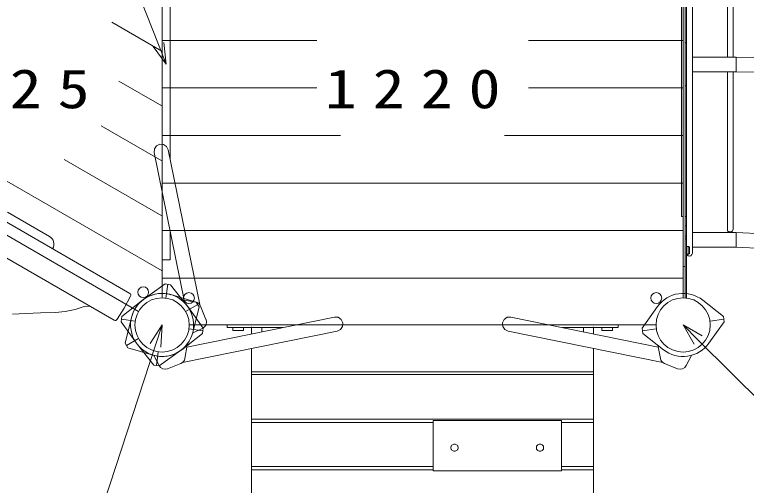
# Model space of a CAD drawing. Units: millimetres on the paper. Extents: x 0 to 420, y -594 to 297.
# Drawn here: x 124.95 to 159.19, y 176.83 to 198.85 of the extents above; entities that cross this region are included whole.
import ezdxf

# ---------------------------------------------------------------- set-up
doc = ezdxf.new("R2010")
doc.units = ezdxf.units.MM
for name, color, linetype, lineweight in [('2D', 7, 'Continuous', 13), ('AM_5', 7, 'Continuous', 13), ('TEXT', 7, 'Continuous', 13)]:
    doc.layers.add(name, color=color, linetype=linetype, lineweight=lineweight)
doc.styles.add('ＭＳ ゴシック', font='')
doc.styles.get('ＭＳ ゴシック').set_extended_font_data('MS Gothic')

msp = doc.modelspace()

# ---------------------------------------------------------------- linework, layer by layer
at = {"layer": '2D'}
for p, q in [((131.851, 185.602), (131.851, 207.446)), ((131.851, 185.602), (131.851, 207.446)), ((156.235, 207.446), (156.235, 185.602)), ((156.337, 187.063), (156.337, 207.45)), ((156.235, 204.868), (156.235, 187.063)), ((156.235, 187.063), (156.235, 204.868)), ((156.337, 204.868), (156.337, 187.063)), ((132.231, 192.081), (132.231, 200.967)), ((131.851, 192.782), (131.851, 200.266)), ((131.851, 192.782), (131.851, 200.266)), ((156.159, 200.093), (156.159, 198.366)), ((156.159, 200.093), (156.159, 198.366)), ((156.388, 197.553), (156.388, 199.56)), ((156.667, 199.56), (156.667, 197.553)), ((158.318, 199.356), (158.318, 197.502)), ((158.572, 199.356), (158.572, 197.502)), ((129.494, 198.497), (131.835, 197.145)), ((156.159, 198.366), (156.159, 196.512)), ((156.159, 198.366), (156.159, 196.512)), ((131.851, 186.863), (112.942, 197.78)), ((139.088, 197.644), (131.851, 197.644)), ((148.998, 197.644), (156.235, 197.644)), ((156.337, 197.528), (156.388, 197.528)), ((156.388, 197.528), (156.337, 197.528)), ((156.388, 197.528), (156.388, 197.553)), ((156.388, 195.521), (156.388, 197.528)), ((156.388, 195.521), (156.388, 197.528)), ((156.667, 197.553), (156.667, 195.496)), ((158.318, 197.502), (158.318, 196.867)), ((158.572, 197.502), (158.572, 196.867)), ((156.667, 196.867), (158.724, 196.867)), ((158.724, 196.867), (159.74, 196.842)), ((158.724, 196.816), (158.724, 196.867)), ((158.724, 196.867), (158.724, 196.816)), ((158.724, 196.867), (158.724, 196.816)), ((158.724, 196.816), (158.724, 196.689)), ((158.724, 196.816), (158.724, 196.689)), ((158.724, 196.816), (158.724, 196.689)), ((158.724, 196.689), (158.724, 196.512)), ((158.724, 196.689), (158.724, 196.512)), ((158.724, 196.689), (158.724, 196.512)), ((156.159, 196.512), (156.159, 194.683)), ((156.159, 196.512), (156.159, 194.683)), ((158.724, 196.359), (158.724, 196.512)), ((158.724, 196.512), (158.724, 196.359)), ((158.724, 196.512), (158.724, 196.359)), ((158.724, 196.359), (158.724, 196.232)), ((158.724, 196.359), (158.724, 196.232)), ((158.724, 196.359), (158.724, 196.232)), ((158.724, 196.232), (158.724, 196.181)), ((158.724, 196.232), (158.724, 196.181)), ((158.724, 196.232), (158.724, 196.181)), ((111.834, 195.889), (130.751, 184.967)), ((130.342, 185.81), (112.771, 195.954)), ((158.724, 196.181), (156.667, 196.181)), ((158.318, 195.546), (158.318, 196.181)), ((158.572, 196.181), (158.572, 195.546)), ((158.724, 196.181), (159.715, 196.156)), ((129.83, 195.734), (131.835, 194.577)), ((158.318, 193.667), (158.318, 195.546)), ((158.572, 195.546), (158.572, 193.667)), ((139.085, 195.42), (131.851, 195.42)), ((149.002, 195.42), (156.235, 195.42)), ((156.388, 195.521), (156.337, 195.521)), ((156.337, 195.521), (156.388, 195.521)), ((156.388, 195.521), (156.388, 195.496)), ((156.388, 195.496), (156.388, 193.489)), ((156.667, 195.496), (156.667, 193.489)), ((112.046, 194.694), (129.61, 184.553)), ((156.159, 194.683), (156.159, 192.956)), ((156.159, 194.683), (156.159, 192.956)), ((128.998, 193.647), (131.835, 192.009)), ((156.388, 191.66), (156.388, 193.489)), ((156.667, 193.489), (156.667, 191.66)), ((158.318, 191.99), (158.318, 193.667)), ((158.572, 193.667), (158.572, 191.99)), ((140.205, 193.196), (131.851, 193.196)), ((147.881, 193.196), (156.235, 193.196)), ((156.159, 192.956), (156.159, 191.482)), ((156.159, 192.956), (156.159, 191.482)), ((131.495, 192.568), (131.486, 192.396)), ((131.59, 192.714), (131.495, 192.568)), ((131.747, 192.789), (131.59, 192.714)), ((131.919, 192.778), (131.747, 192.789)), ((132.062, 192.683), (131.919, 192.778)), ((132.14, 192.528), (132.062, 192.683)), ((133.613, 185.283), (132.14, 192.528)), ((131.486, 192.396), (132.889, 185.494)), ((127.268, 192.077), (131.835, 189.441)), ((158.318, 190.568), (158.318, 191.99)), ((158.572, 191.99), (158.572, 190.568)), ((156.159, 191.482), (156.159, 190.339)), ((156.159, 191.482), (156.159, 190.339)), ((156.388, 190.085), (156.388, 191.66)), ((156.667, 191.66), (156.667, 190.085)), ((131.851, 190.972), (156.235, 190.972)), ((131.851, 186.149), (131.851, 190.602)), ((158.318, 189.527), (158.318, 190.568)), ((158.572, 190.568), (158.572, 189.527)), ((156.159, 190.339), (156.159, 189.628)), ((156.159, 190.339), (156.159, 189.628)), ((156.388, 188.866), (156.388, 190.085)), ((156.667, 190.085), (156.667, 188.866)), ((124.622, 189.605), (126.578, 188.475)), ((156.159, 189.628), (156.159, 189.4)), ((156.159, 189.4), (156.159, 189.628)), ((156.235, 189.4), (156.159, 189.4)), ((156.388, 189.4), (156.337, 189.4)), ((158.318, 188.917), (158.318, 189.527)), ((158.572, 189.527), (158.572, 188.917)), ((131.851, 188.748), (156.235, 188.748)), ((132.231, 187.38), (132.231, 188.732)), ((156.388, 188.968), (156.337, 188.968)), ((156.337, 188.968), (156.388, 188.968)), ((156.388, 188.485), (156.388, 188.866)), ((156.667, 188.866), (156.667, 188.053)), ((158.318, 188.815), (158.318, 188.917)), ((158.318, 188.815), (158.318, 188.739)), ((158.318, 188.739), (158.369, 188.688)), ((158.547, 188.739), (158.496, 188.688)), ((158.547, 188.739), (158.572, 188.815)), ((158.572, 188.815), (158.572, 188.917)), ((156.337, 188.485), (156.388, 188.485)), ((156.388, 188.485), (156.337, 188.485)), ((156.388, 188.358), (156.337, 188.358)), ((156.388, 188.485), (156.388, 188.434)), ((156.388, 188.485), (156.388, 188.434)), ((156.388, 188.434), (156.388, 188.358)), ((156.388, 188.434), (156.388, 188.358)), ((156.388, 188.358), (156.388, 185.593)), ((156.388, 185.593), (156.388, 188.358)), ((156.667, 188.663), (158.724, 188.663)), ((158.445, 188.688), (158.369, 188.688)), ((158.496, 188.688), (158.445, 188.688)), ((158.724, 188.663), (158.724, 188.612)), ((161.264, 188.511), (158.724, 188.663)), ((158.724, 188.663), (158.724, 188.612)), ((158.724, 188.663), (158.724, 188.612)), ((158.724, 188.612), (158.724, 188.485)), ((158.724, 188.612), (158.724, 188.485)), ((158.724, 188.612), (158.724, 188.485)), ((158.724, 188.485), (158.724, 188.333)), ((158.724, 188.485), (158.724, 188.333)), ((158.724, 188.485), (158.724, 188.333)), ((156.667, 187.698), (156.667, 188.053)), ((158.724, 188.333), (158.724, 188.155)), ((158.724, 188.333), (158.724, 188.155)), ((158.724, 188.333), (158.724, 188.155)), ((158.724, 188.155), (158.724, 188.028)), ((158.724, 188.155), (158.724, 188.028)), ((158.724, 188.155), (158.724, 188.028)), ((158.724, 188.028), (158.724, 187.977)), ((158.724, 188.028), (158.724, 187.977)), ((158.724, 188.028), (158.724, 187.977)), ((156.388, 188.003), (156.464, 188.003)), ((156.464, 188.003), (156.464, 187.977)), ((156.489, 188.003), (156.464, 188.003)), ((156.464, 187.926), (156.464, 187.977)), ((156.464, 187.825), (156.464, 187.926)), ((156.464, 187.723), (156.464, 187.825)), ((156.464, 187.672), (156.464, 187.723)), ((156.464, 187.672), (156.464, 187.647)), ((156.489, 188.003), (156.54, 187.977)), ((156.54, 187.672), (156.489, 187.647)), ((156.54, 187.977), (156.54, 187.926)), ((156.54, 187.901), (156.54, 187.926)), ((156.54, 187.926), (156.54, 187.901)), ((156.54, 187.926), (156.54, 187.901)), ((156.54, 187.926), (156.54, 187.901)), ((156.54, 187.901), (156.54, 187.876)), ((156.54, 187.901), (156.54, 187.876)), ((156.54, 187.876), (156.54, 187.825)), ((156.54, 187.876), (156.54, 187.825)), ((156.54, 187.825), (156.54, 187.774)), ((156.54, 187.825), (156.54, 187.774)), ((156.54, 187.774), (156.54, 187.749)), ((156.54, 187.774), (156.54, 187.749)), ((156.54, 187.749), (156.54, 187.723)), ((156.54, 187.749), (156.54, 187.723)), ((156.54, 187.723), (156.54, 187.672)), ((156.642, 187.622), (156.667, 187.698)), ((158.724, 187.977), (156.667, 187.977)), ((158.724, 187.977), (161.188, 187.85)), ((131.851, 187.38), (132.231, 187.38)), ((156.464, 187.647), (156.388, 187.647)), ((156.413, 187.647), (156.413, 187.622)), ((156.413, 187.622), (156.464, 187.571)), ((156.464, 187.647), (156.489, 187.647)), ((156.54, 187.545), (156.464, 187.571)), ((156.591, 187.571), (156.54, 187.545)), ((156.642, 187.622), (156.591, 187.571)), ((156.337, 187.063), (156.235, 187.063)), ((156.235, 187.063), (156.337, 187.063)), ((156.337, 187.063), (156.337, 185.598)), ((156.337, 185.598), (156.337, 187.063)), ((131.851, 186.524), (156.221, 186.524)), ((131.995, 186.252), (130.991, 185.532)), ((131.995, 186.252), (130.991, 185.532)), ((132.246, 186.216), (131.995, 186.252)), ((132.246, 186.216), (131.995, 186.252)), ((132.029, 185.59), (132.12, 186.234)), ((132.029, 185.59), (132.12, 186.234)), ((133.01, 185.247), (132.246, 186.216)), ((133.01, 185.247), (132.246, 186.216)), ((130.075, 185.124), (130.37, 185.673)), ((133.451, 185.403), (132.266, 185.749)), ((130.937, 185.491), (129.967, 184.727)), ((130.937, 185.491), (129.967, 184.727)), ((133.422, 185.399), (132.804, 185.509)), ((133.422, 185.399), (132.804, 185.509)), ((132.951, 184.967), (133.515, 185.293)), ((133.578, 185.183), (133.451, 185.403)), ((157.15, 185.491), (158.119, 184.727)), ((157.15, 185.491), (158.119, 184.727)), ((127.308, 184.962), (126.866, 184.909)), ((127.774, 185.05), (127.308, 184.962)), ((128.247, 185.214), (127.774, 185.05)), ((128.5, 185.197), (128.247, 185.214)), ((129.743, 184.599), (130.075, 185.124)), ((133.771, 184.189), (133.051, 185.192)), ((133.771, 184.189), (133.051, 185.192)), ((133.286, 183.983), (133.578, 185.183)), ((133.904, 184.591), (133.654, 185.211)), ((133.904, 184.591), (133.654, 185.211)), ((154.315, 184.189), (155.035, 185.192)), ((154.315, 184.189), (155.035, 185.192)), ((125.465, 184.869), (124.856, 184.841)), ((126.161, 184.895), (125.465, 184.869)), ((126.866, 184.909), (126.161, 184.895)), ((129.967, 184.727), (129.931, 184.476)), ((129.967, 184.727), (129.931, 184.476)), ((130.594, 184.51), (129.949, 184.601)), ((130.594, 184.51), (129.949, 184.601)), ((130.417, 184.681), (130.124, 183.482)), ((139.915, 184.697), (133.013, 183.294)), ((140.087, 184.689), (139.915, 184.697)), ((140.232, 184.593), (140.087, 184.689)), ((140.308, 184.436), (140.232, 184.593)), ((147.778, 184.436), (147.854, 184.593)), ((147.854, 184.593), (148, 184.689)), ((148, 184.689), (148.171, 184.697)), ((148.171, 184.697), (155.074, 183.294)), ((157.493, 184.51), (158.137, 184.601)), ((157.493, 184.51), (158.137, 184.601)), ((158.119, 184.727), (158.155, 184.476)), ((158.119, 184.727), (158.155, 184.476)), ((129.931, 184.476), (130.651, 183.473)), ((129.931, 184.476), (130.651, 183.473)), ((154.965, 184.332), (133.121, 184.332)), ((133.668, 184.332), (138.121, 184.332)), ((134.899, 184.332), (134.899, 184.205)), ((138.121, 184.332), (134.899, 184.332)), ((136.035, 183.908), (136.035, 184.242)), ((140.202, 184.122), (140.297, 184.265)), ((140.297, 184.265), (140.308, 184.436)), ((140.301, 184.332), (147.785, 184.332)), ((147.789, 184.265), (147.778, 184.436)), ((147.885, 184.122), (147.789, 184.265)), ((153.187, 184.332), (149.966, 184.332)), ((149.966, 184.332), (154.418, 184.332)), ((152.035, 183.912), (152.035, 184.242)), ((153.187, 184.205), (153.187, 184.332)), ((158.155, 184.476), (157.435, 183.473)), ((158.155, 184.476), (157.435, 183.473)), ((132.766, 183.173), (133.735, 183.937)), ((132.766, 183.173), (133.735, 183.937)), ((132.802, 182.571), (140.047, 184.043)), ((133.109, 184.154), (133.753, 184.063)), ((133.109, 184.154), (133.753, 184.063)), ((133.276, 183.946), (133.753, 184.189)), ((133.276, 183.946), (133.753, 184.189)), ((133.735, 183.937), (133.771, 184.189)), ((133.735, 183.937), (133.771, 184.189)), ((134.899, 184.205), (137.496, 184.205)), ((135.153, 184.205), (135.661, 184.205)), ((135.153, 184.078), (135.153, 184.205)), ((135.661, 184.078), (135.153, 184.078)), ((135.661, 184.205), (135.661, 184.078)), ((136.514, 184.205), (136.514, 184.006)), ((137.339, 184.205), (136.514, 184.205)), ((137.339, 184.173), (137.339, 184.205)), ((140.047, 184.043), (140.202, 184.122)), ((148.039, 184.043), (147.885, 184.122)), ((155.284, 182.571), (148.039, 184.043)), ((150.591, 184.205), (153.187, 184.205)), ((150.742, 184.174), (150.742, 184.205)), ((150.742, 184.205), (151.568, 184.205)), ((151.568, 184.205), (151.568, 184.007)), ((152.425, 184.205), (152.425, 184.078)), ((152.933, 184.205), (152.425, 184.205)), ((152.425, 184.078), (152.933, 184.078)), ((152.933, 184.078), (152.933, 184.205)), ((154.351, 183.937), (154.315, 184.189)), ((154.351, 183.937), (154.315, 184.189)), ((154.978, 184.154), (154.333, 184.063)), ((154.978, 184.154), (154.333, 184.063)), ((155.32, 183.173), (154.351, 183.937)), ((155.32, 183.173), (154.351, 183.937)), ((130.751, 183.697), (130.188, 183.372)), ((130.124, 183.482), (130.251, 183.262)), ((130.251, 183.262), (131.436, 182.915)), ((130.692, 183.418), (131.456, 182.448)), ((130.692, 183.418), (131.456, 182.448)), ((132.918, 182.761), (133.028, 183.38)), ((132.918, 182.761), (133.028, 183.38)), ((136.035, 163.465), (136.035, 183.228)), ((152.035, 163.465), (152.035, 183.231)), ((155.168, 182.761), (155.058, 183.38)), ((155.168, 182.761), (155.058, 183.38)), ((131.465, 182.907), (131.708, 182.43)), ((131.465, 182.907), (131.708, 182.43)), ((131.673, 183.075), (131.582, 182.43)), ((131.673, 183.075), (131.582, 182.43)), ((131.708, 182.413), (132.711, 183.132)), ((131.708, 182.413), (132.711, 183.132)), ((156.621, 182.907), (156.379, 182.43)), ((156.621, 182.907), (156.379, 182.43)), ((132.11, 182.279), (132.73, 182.53)), ((132.11, 182.279), (132.73, 182.53)), ((155.977, 182.279), (155.356, 182.53)), ((155.977, 182.279), (155.356, 182.53)), ((131.456, 182.448), (131.708, 182.413)), ((131.456, 182.448), (131.708, 182.413)), ((136.051, 182.142), (152.051, 182.142)), ((136.051, 182.016), (152.051, 182.016)), ((136.035, 179.919), (152.035, 179.919)), ((144.535, 179.866), (144.535, 177.512)), ((150.535, 179.866), (144.535, 179.866)), ((150.535, 179.866), (150.535, 177.512)), ((136.035, 179.767), (144.535, 179.767)), ((150.535, 179.767), (152.035, 179.767)), ((145.368, 178.623), (145.365, 178.59)), ((145.365, 178.59), (145.368, 178.558)), ((145.378, 178.654), (145.368, 178.623)), ((145.368, 178.558), (145.378, 178.526)), ((145.394, 178.683), (145.378, 178.654)), ((145.378, 178.526), (145.394, 178.498)), ((145.415, 178.709), (145.394, 178.683)), ((145.394, 178.498), (145.415, 178.472)), ((145.441, 178.729), (145.415, 178.709)), ((145.415, 178.472), (145.441, 178.451)), ((145.47, 178.745), (145.441, 178.729)), ((145.441, 178.451), (145.47, 178.436)), ((145.502, 178.754), (145.47, 178.745)), ((145.47, 178.436), (145.502, 178.426)), ((145.535, 178.758), (145.502, 178.754)), ((145.502, 178.426), (145.535, 178.423)), ((145.568, 178.754), (145.535, 178.758)), ((145.535, 178.423), (145.568, 178.426)), ((145.6, 178.745), (145.568, 178.754)), ((145.568, 178.426), (145.6, 178.436)), ((145.63, 178.729), (145.6, 178.745)), ((145.6, 178.436), (145.63, 178.451)), ((145.655, 178.709), (145.63, 178.729)), ((145.63, 178.451), (145.655, 178.472)), ((145.677, 178.683), (145.655, 178.709)), ((145.655, 178.472), (145.677, 178.498)), ((145.692, 178.654), (145.677, 178.683)), ((145.677, 178.498), (145.692, 178.526)), ((145.702, 178.623), (145.692, 178.654)), ((145.692, 178.526), (145.702, 178.558)), ((145.705, 178.59), (145.702, 178.623)), ((145.702, 178.558), (145.705, 178.59)), ((149.368, 178.623), (149.365, 178.59)), ((149.365, 178.59), (149.368, 178.558)), ((149.378, 178.654), (149.368, 178.623)), ((149.368, 178.558), (149.378, 178.526)), ((149.394, 178.683), (149.378, 178.654)), ((149.378, 178.526), (149.394, 178.498)), ((149.415, 178.709), (149.394, 178.683)), ((149.394, 178.498), (149.415, 178.472)), ((149.441, 178.729), (149.415, 178.709)), ((149.415, 178.472), (149.441, 178.451)), ((149.47, 178.745), (149.441, 178.729)), ((149.441, 178.451), (149.47, 178.436)), ((149.502, 178.754), (149.47, 178.745)), ((149.47, 178.436), (149.502, 178.426)), ((149.535, 178.758), (149.502, 178.754)), ((149.502, 178.426), (149.535, 178.423)), ((149.568, 178.754), (149.535, 178.758)), ((149.535, 178.423), (149.568, 178.426)), ((149.6, 178.745), (149.568, 178.754)), ((149.568, 178.426), (149.6, 178.436)), ((149.63, 178.729), (149.6, 178.745)), ((149.6, 178.436), (149.63, 178.451)), ((149.655, 178.709), (149.63, 178.729)), ((149.63, 178.451), (149.655, 178.472)), ((149.677, 178.683), (149.655, 178.709)), ((149.655, 178.472), (149.677, 178.498)), ((149.692, 178.654), (149.677, 178.683)), ((149.677, 178.498), (149.692, 178.526)), ((149.702, 178.623), (149.692, 178.654)), ((149.692, 178.526), (149.702, 178.558)), ((149.705, 178.59), (149.702, 178.623)), ((149.702, 178.558), (149.705, 178.59)), ((136.035, 177.702), (144.535, 177.702)), ((136.035, 177.553), (144.535, 177.553)), ((150.535, 177.512), (144.535, 177.512)), ((150.535, 177.702), (152.035, 177.702)), ((150.535, 177.553), (152.035, 177.553))]:
    msp.add_line(p, q, dxfattribs=at)
for centre, radius in [((130.967, 185.864), 0.254), ((133.108, 185.589), 0.254), ((154.978, 185.589), 0.254), ((131.851, 184.332), 1.27), ((131.851, 184.332), 1.27), ((131.851, 184.332), 1.27), ((131.851, 184.332), 1.27), ((131.851, 184.332), 1.27), ((131.851, 184.332), 1.27), ((131.851, 184.332), 1.27), ((131.851, 184.332), 1.27), ((156.235, 184.332), 1.27), ((156.235, 184.332), 1.27), ((156.235, 184.332), 1.27), ((156.235, 184.332), 1.27)]:
    msp.add_circle(centre, radius, dxfattribs=at)
for centre, radius, start, end in [((126.374, 188.116), 0.413, 328.1395, 60.3327), ((130.287, 185.727), 0.0989, 327.0295, 56.4295), ((131.851, 184.332), 1.476, 73.6687, 166.3313), ((131.851, 184.332), 1.476, 35.6168, 128.2795), ((131.851, 184.332), 1.476, 35.6168, 128.2795), ((156.235, 184.332), 1.476, 51.7205, 144.3832), ((156.235, 184.332), 1.476, 51.7205, 144.3832), ((131.851, 184.332), 1.476, 125.6168, 218.2795), ((131.851, 184.332), 1.476, 125.6168, 218.2795), ((133.369, 185.097), 0.307, 21.9481, 79.9481), ((133.369, 185.097), 0.307, 21.9481, 79.9481), ((131.851, 184.332), 1.476, 305.6113, 38.285), ((131.851, 184.332), 1.476, 305.6113, 38.285), ((129.655, 184.639), 0.0968, 242.1656, 335.8909), ((133.61, 184.472), 0.318, 296.9481, 21.9481), ((133.61, 184.472), 0.318, 296.9481, 21.9481), ((131.851, 184.332), 1.476, 253.6632, 346.3368), ((131.851, 184.332), 1.476, 215.6113, 308.285), ((131.851, 184.332), 1.476, 215.6113, 308.285), ((156.235, 184.332), 1.476, 231.715, 324.3887), ((156.235, 184.332), 1.476, 231.715, 324.3887), ((132.616, 182.815), 0.307, 291.9481, 349.9481), ((132.616, 182.815), 0.307, 291.9481, 349.9481), ((155.471, 182.815), 0.307, 190.0519, 248.0519), ((155.471, 182.815), 0.307, 190.0519, 248.0519), ((131.991, 182.574), 0.318, 206.9481, 291.9481), ((131.991, 182.574), 0.318, 206.9481, 291.9481), ((156.096, 182.574), 0.318, 248.0519, 333.0519), ((156.096, 182.574), 0.318, 248.0519, 333.0519)]:
    msp.add_arc(centre, radius, start, end, dxfattribs=at)
at = {"layer": 'AM_5'}
for p, q in [((125.041, 214.393), (131.68, 197.457)), ((131.43, 197.359), (132.045, 196.526)), ((131.68, 197.457), (132.045, 196.526)), ((132.045, 196.526), (131.929, 197.554)), ((131.851, 184.332), (131.286, 183.465)), ((131.54, 183.382), (131.851, 184.332)), ((131.795, 183.298), (131.851, 184.332)), ((156.235, 184.332), (156.755, 183.437)), ((157.133, 183.817), (156.235, 184.332)), ((156.944, 183.627), (156.235, 184.332)), ((161.838, 178.758), (156.944, 183.627)), ((128.466, 173.978), (131.54, 183.382))]:
    msp.add_line(p, q, dxfattribs=at)

# ---------------------------------------------------------------- texts
at = {"layer": 'TEXT', "char_height": 1.833, "attachment_point": 7, "style": 'ＭＳ ゴシック'}
for s, insert in [('\\T1.5;\\W1.2;1625', (120.229, 194.441)), ('\\T1.5;\\W1.2;1220', (139.46, 194.441))]:
    msp.add_mtext(s, dxfattribs=dict(at, insert=insert))

doc.saveas('drawing.dxf')
